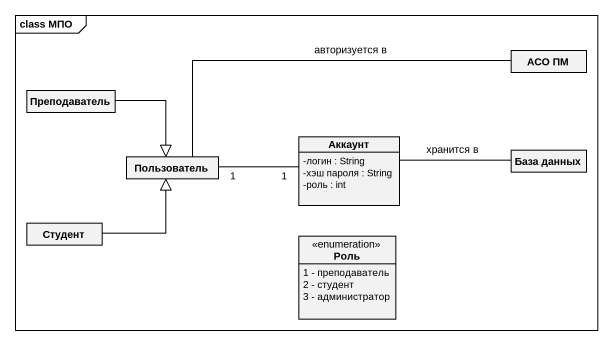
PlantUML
@startuml
mainframe class МПО
hide circle
hide empty members
skinparam classAttributeIconSize 0
class "АСО ПМ" as АСО_ПМ
class Преподаватель
class Пользователь
class Аккаунт {
  -логин : String
  -хэш пароля : String
  -роль : int
}
class "База данных" as База_данных
class Студент
enum Роль {
  1 - преподаватель
  2 - студент
  3 - администратор
}
Преподаватель --|> Пользователь
Пользователь -right- АСО_ПМ : авторизуется в
Пользователь "1" -right- "1" Аккаунт
Аккаунт -right- База_данных : хранится в
Студент -up-|> Пользователь
@enduml
